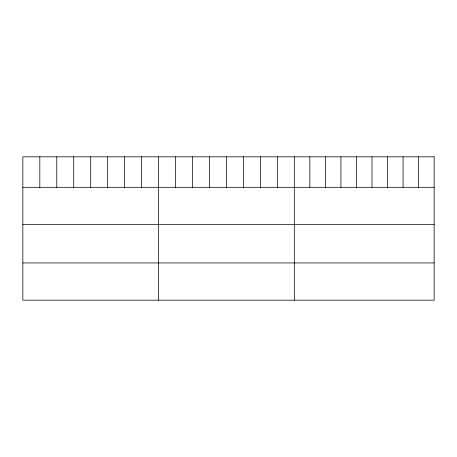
<?xml version="1.0" encoding="UTF-8"?>
<svg xmlns="http://www.w3.org/2000/svg" width="457" height="457" viewBox="0 0 457 457"><rect width="100%" height="100%" fill="white"/><g stroke="black" fill="none" stroke-linecap="round" stroke-linejoin="round"><path stroke-width="0.69" d="M22.85 187.313L434.15 187.313M22.85 224.558L434.15 224.558M22.85 262.935L434.15 262.935M418.612 156.814L418.612 187.313M403.074 156.814L403.074 187.313M387.536 156.814L387.536 187.313M371.998 156.814L371.998 187.313M356.46 156.814L356.46 187.313M340.922 156.814L340.922 187.313M325.384 156.814L325.384 187.313M309.846 156.814L309.846 187.313M294.308 156.814L294.308 300.186M277.342 156.814L277.342 187.313M260.376 156.814L260.376 187.313M243.41 156.814L243.41 187.313M226.444 156.814L226.444 187.313M209.477 156.814L209.477 187.313M192.511 156.814L192.511 187.313M175.545 156.814L175.545 187.313M158.579 156.814L158.579 300.186M141.613 156.814L141.613 187.313M124.647 156.814L124.647 187.313M107.681 156.814L107.681 187.313M90.715 156.814L90.715 187.313M73.748 156.814L73.748 187.313M56.782 156.814L56.782 187.313M39.816 156.814L39.816 187.313M434.15 156.814L22.85 156.814L22.85 300.186L434.15 300.186L434.15 156.814"/></g></svg>
